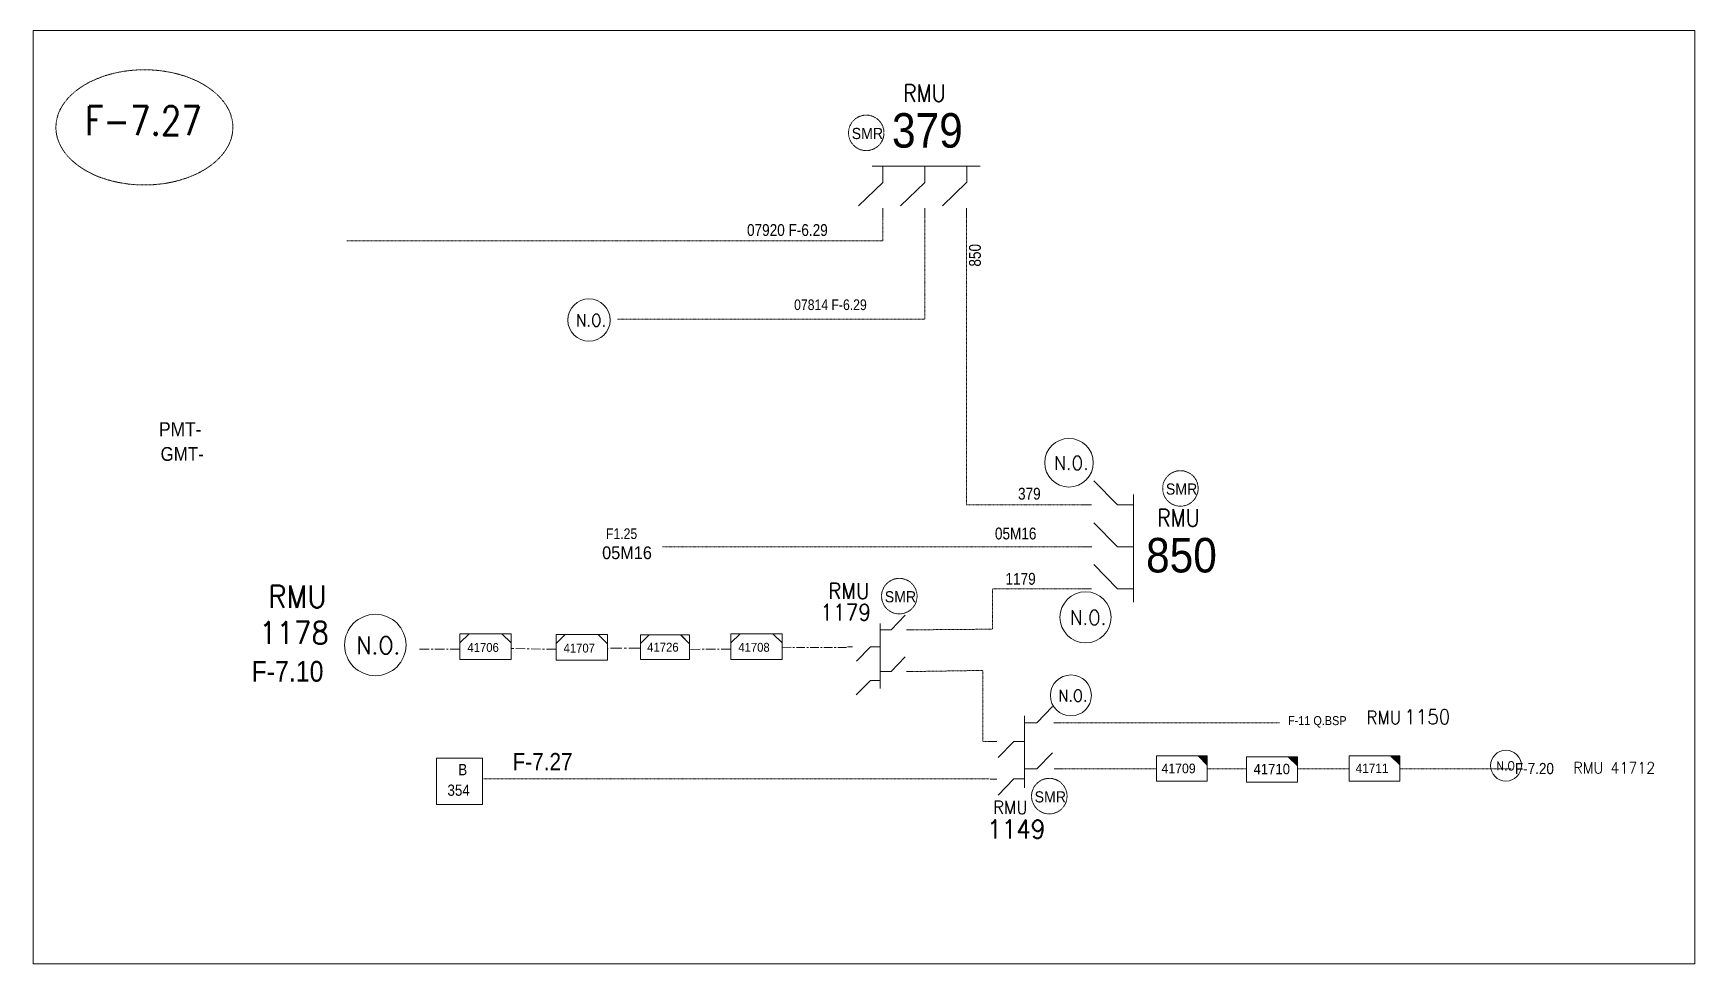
# Model space of a CAD drawing. Header units: metres. Extents: x 65984 to 144644, y -19036 to 23726.
# Drawn here: x 99461 to 100763, y -4875 to -4146 of the extents above; entities that cross this region are included whole.
import ezdxf
from ezdxf.enums import TextEntityAlignment as Align

# ---------------------------------------------------------------- set-up
doc = ezdxf.new("R2010")
doc.units = ezdxf.units.M
doc.header["$MEASUREMENT"] = 0
doc.linetypes.add('( Center )', pattern=[2, 1.25, -0.25, 0.25, -0.25])
doc.linetypes.add('DGN Style 3', pattern=[0.013877, 0, -0.013877])
doc.layers.get('0').update_dxf_attribs({"color": 95, "lineweight": 40})
for name, color, linetype, lineweight in [('d_eos', 111, 'Continuous', 40), ('d_eos no', 121, 'Continuous', 40), ('d_switch', 95, 'Continuous', 40), ('d_tf no', 6, 'Continuous', 40), ('d_ug cable', 95, 'Continuous', 40), ('d_unit sub', 7, 'Continuous', 40), ('FDR  1  16', 234, 'Continuous', 40), ('fedr no', 95, 'Continuous', 40), ('GRID STATION  04', 7, 'Continuous', 40), ('Level 37', 7, 'Continuous', 0), ('O H MAIN FEEDER', 4, 'Continuous', 100), ('SW N O', 114, 'Continuous', 30)]:
    doc.layers.add(name, color=color, linetype=linetype, lineweight=lineweight)
doc.styles.add('NASKHF', font='naskhf.shx', dxfattribs={"height": 8})
doc.styles.add('Style-Arial', font='arial.ttf')
doc.styles.add('Style-ENGINEERING', font='ENGINEERING.shx')
doc.styles.add('Style-msdefault', font='msdefault.shx')
doc.styles.add('Style-simplex', font='simplex.shx')
doc.styles.add('Style-STANDARD', font='STANDARD.shx')

# ---------------------------------------------------------------- blocks, each defined once
blk = doc.blocks.new('*U1071')
at = {"layer": 'd_eos', "color": 2, "linetype": 'Continuous', "lineweight": 13, "ltscale": 1.725861}
for p, q in [((2.81, 10.59), (-3.99, 17.6)), ((-4.63, 10.59), (-7.46, 10.59)), ((7.46, 10.59), (2.81, 10.59)), ((7.46, 13.65), (7.46, -17.57)), ((2.81, -1.55), (-3.99, 5.45)), ((-4.63, -1.55), (-7.46, -1.55)), ((7.46, -1.55), (2.81, -1.55)), ((2.81, -13.69), (-3.99, -6.69)), ((-4.64, -13.69), (-7.46, -13.69)), ((7.46, -13.7), (2.81, -13.7))]:
    blk.add_line(p, q, dxfattribs=at)
blk = doc.blocks.new('*U1073')
at = {"layer": 'd_eos', "color": 2, "linetype": 'Continuous', "lineweight": 13, "ltscale": 1.725861}
for p, q in [((2.81, 10.59), (-3.99, 17.6)), ((-4.63, 10.59), (-7.46, 10.59)), ((7.46, 10.59), (2.81, 10.59)), ((7.46, 13.65), (7.46, -17.57)), ((2.81, -1.55), (-3.99, 5.45)), ((-4.63, -1.55), (-7.46, -1.55)), ((7.46, -1.55), (2.81, -1.55)), ((2.81, -13.69), (-3.99, -6.69)), ((-4.64, -13.69), (-7.46, -13.69)), ((7.46, -13.7), (2.81, -13.7))]:
    blk.add_line(p, q, dxfattribs=at)
blk = doc.blocks.new('*U1072')
at = {"layer": 'd_eos', "color": 2, "linetype": 'Continuous', "lineweight": 13, "ltscale": 1.725861, "rotation": 90.00000000000006}
blk.add_blockref('*U1073', (0.01, -13.09), dxfattribs=at)
at = {"layer": 'd_eos no', "color": 2, "linetype": 'Continuous', "lineweight": 13, "style": 'Style-Arial', "width": 0.88}
blk.add_text('379', height=10, dxfattribs=at).set_placement((-7.93, 9.78), align=Align.TOP_LEFT)
at = {"layer": 'Level 37', "color": 2, "linetype": 'Continuous', "lineweight": 13, "style": 'Style-simplex', "width": 0.854701}
blk.add_text('RMU', height=4.993, dxfattribs=at).set_placement((1.48, 15.57), align=Align.MIDDLE_CENTER)
blk = doc.blocks.new('*U893')
at = {"layer": 'SW N O', "color": 3, "lineweight": 13}
blk.add_circle((0, 0.01), 16.84, dxfattribs=at)
at = {"layer": 'SW N O', "color": 3, "lineweight": 13, "style": 'Style-STANDARD'}
blk.add_text('N.O.', height=9.6, dxfattribs=at).set_placement((1.68, -0.17), align=Align.MIDDLE_CENTER)
blk = doc.blocks.new('*U3795')
at = {"layer": 'SW N O', "color": 1, "lineweight": 13}
blk.add_circle((0, 0), 16.8, dxfattribs=at)
at = {"layer": 'SW N O', "color": 1, "lineweight": 13, "style": 'Style-STANDARD'}
blk.add_text('N.O.', height=9.6, dxfattribs=at).set_placement((1.7, -0.2), align=Align.MIDDLE_CENTER)
blk = doc.blocks.new('TF_8')
at = {"color": 0, "linetype": 'ByBlock', "lineweight": -2}
blk.add_line((6.3, 4.95), (9.9, 1.35), dxfattribs=at)
blk.add_3dface([(-10.1, 4.95), (9.9, 4.95), (9.9, -5.05), (-10.1, -5.05)], dxfattribs=at)
blk = doc.blocks.new('*U4140')
at = {"layer": 'd_unit sub', "color": 5, "linetype": 'Continuous', "lineweight": 13, "flags": 128}
for points in [[(-9.48, 1.38), (-6.07, 4.73), (-9.48, 4.73)], [(9.49, 1.32), (6.02, 4.73), (9.5, 4.73)]]:
    blk.add_lwpolyline(points, close=True, dxfattribs=at)
at = {"layer": 'd_unit sub', "color": 5, "linetype": 'Continuous', "lineweight": 13, "xscale": 0.94866334575076, "yscale": 0.94866334575076, "zscale": 0.217290168122483, "rotation": 359.9999999999999}
blk.add_blockref('TF_8', (0.1, 0.04), dxfattribs=at)
blk = doc.blocks.new('exist.us-1000kva')
at = {"color": 0, "linetype": 'ByBlock', "lineweight": -2, "flags": 128}
blk.add_lwpolyline([(40, 12.9), (32.8, 20), (40, 20)], close=True, dxfattribs=at)
at = {"color": 0, "linetype": 'ByBlock', "lineweight": -2, "extrusion": (0, 0, -1)}
blk.add_solid([(-40, 12.9), (-32.8, 20), (-40, 20)], dxfattribs=at)
at = {"color": 0, "linetype": 'ByBlock', "lineweight": -2, "xscale": 2, "yscale": 2}
blk.add_blockref('TF_8', (20.2, 10.1), dxfattribs=at)
blk = doc.blocks.new('*U4400')
at = {"layer": 'd_unit sub', "color": 5, "linetype": 'Continuous', "lineweight": 13, "flags": 128}
for points in [[(-9.48, 1.38), (-6.07, 4.73), (-9.48, 4.73)], [(9.49, 1.32), (6.02, 4.73), (9.5, 4.73)]]:
    blk.add_lwpolyline(points, close=True, dxfattribs=at)
at = {"layer": 'd_unit sub', "color": 5, "linetype": 'Continuous', "lineweight": 13, "xscale": 0.9486633457507598, "yscale": 0.9486633457507598, "zscale": 0.204373934486844, "rotation": 359.9999999999999}
blk.add_blockref('TF_8', (0.1, 0.04), dxfattribs=at)

msp = doc.modelspace()

# ---------------------------------------------------------------- linework, layer by layer
at = {"layer": 'd_eos', "color": 2, "linetype": 'Continuous', "lineweight": 13, "ltscale": 1.038397}
for p, q in [((100133.3, -4613.2), (100144.3, -4601.8)), ((100124.7, -4608.3), (100124.7, -4659.1)), ((100125.1, -4613.2), (100133.3, -4613.2)), ((100145.4, -4613.2), (100150, -4613.2)), ((100117.1, -4626.4), (100106.1, -4637.7)), ((100124.7, -4626.4), (100117.1, -4626.4)), ((100124.7, -4645.8), (100133.3, -4645.8)), ((100133.3, -4645.8), (100144.4, -4634.4)), ((100145.4, -4645.8), (100150, -4645.8)), ((100117.1, -4652.8), (100106, -4664.2)), ((100124.7, -4652.8), (100117.1, -4652.8))]:
    msp.add_line(p, q, dxfattribs=at)
at = {"layer": 'd_eos', "color": 2, "linetype": 'Continuous', "lineweight": 13, "ltscale": 0.934557}
msp.add_line((100099, -4626.6), (100103.1, -4626.6), dxfattribs=at)
at = {"layer": 'd_eos', "color": 2, "linetype": 'Continuous', "lineweight": 13, "ltscale": 1.153775}
for p, q in [((100237.8, -4680.6), (100237.8, -4737)), ((100247.3, -4686), (100259.6, -4673.3)), ((100238.3, -4686), (100247.3, -4686)), ((100260.8, -4686), (100265.9, -4686)), ((100216, -4700.7), (100210.9, -4700.7)), ((100229.4, -4700.6), (100217.1, -4713.3)), ((100237.8, -4700.6), (100229.4, -4700.6)), ((100247.4, -4722.2), (100259.7, -4709.5)), ((100237.8, -4722.2), (100247.4, -4722.2)), ((100260.9, -4722.2), (100266, -4722.2)), ((100216, -4730.1), (100210.9, -4730.1)), ((100229.4, -4730), (100217.1, -4742.7)), ((100237.8, -4730), (100229.4, -4730))]:
    msp.add_line(p, q, dxfattribs=at)
at = {"layer": 'd_ug cable', "color": 40, "linetype": 'DGN Style 3', "lineweight": 13}
for p, q in [((100290.4, -4548.2), (99954.1, -4548.2)), ((100437.4, -4686), (100262.1, -4686))]:
    msp.add_line(p, q, dxfattribs=at)
at = {"layer": 'd_ug cable', "color": 3, "linetype": 'DGN Style 3', "lineweight": 13}
for p, q in [((100266, -4722.2), (100341.1, -4722.2)), ((100380.8, -4722.2), (100411.7, -4722.2)), ((100451.5, -4722.2), (100492, -4722.2)), ((100531.8, -4722.2), (100618.9, -4722.2))]:
    msp.add_line(p, q, dxfattribs=at)
at = {"layer": 'd_ug cable', "color": 251, "linetype": 'DGN Style 3', "lineweight": 13, "flags": 128}
for points in [[(99706.8, -4308.4), (100126.7, -4308.4), (100126.7, -4290.3)], [(100159.6, -4290.3), (100159.6, -4304), (100159.6, -4304), (100159.6, -4369.7), (99918.7, -4369.7)]]:
    msp.add_lwpolyline(points, dxfattribs=at)
at = {"layer": 'd_ug cable', "color": 3, "linetype": 'DGN Style 3', "lineweight": 13, "flags": 128}
for points in [[(100192.4, -4286.7), (100192.4, -4515.3), (100282.8, -4515.3)], [(100212.7, -4581), (100212.6, -4612.7), (100150, -4613.2)], [(100212.7, -4581), (100212.7, -4581), (100282.6, -4581)], [(100205.2, -4700.7), (100205.2, -4645), (100148.9, -4645.9)], [(100205.2, -4700.7), (100205.2, -4700.7), (100215.3, -4700.7)], [(99813.7, -4729.9), (99813.7, -4729.9), (100210.3, -4729.9)]]:
    msp.add_lwpolyline(points, dxfattribs=at)
at = {"layer": 'd_ug cable', "color": 2, "linetype": 'DGN Style 3', "lineweight": 0}
for centre in [(100113.8, -4223.8), (100359.9, -4502.4), (100139.7, -4586.8), (100257.2, -4743.5)]:
    msp.add_circle(centre, 13.9, dxfattribs=at)
at = {"layer": 'FDR  1  16', "color": 174, "linetype": '( Center )', "lineweight": 13, "ltscale": 6, "flags": 128}
for points in [[(99795.4, -4628.4), (99795.4, -4628.4), (99762.6, -4628.4)], [(99870.7, -4628.4), (99870.7, -4628.4), (99835.6, -4627.9)], [(100007.7, -4628.4), (100007.7, -4628.4), (99975.3, -4628.5)]]:
    msp.add_lwpolyline(points, dxfattribs=at)
at = {"layer": 'FDR  1  16', "color": 174, "linetype": '( Center )', "lineweight": 13, "ltscale": 7.2, "flags": 128}
msp.add_lwpolyline([(99936.8, -4627.6), (99936.8, -4627.6), (99911, -4627.7)], dxfattribs=at)
at = {"layer": 'FDR  1  16', "color": 174, "linetype": '( Center )', "lineweight": 13, "ltscale": 5.4, "flags": 128}
msp.add_lwpolyline([(100098.2, -4627), (100098.2, -4627), (100047.9, -4626.9)], dxfattribs=at)
at = {"layer": 'fedr no', "color": 82, "linetype": 'DGN Style 3', "lineweight": 13, "true_color": 0x1dc70e}
msp.add_ellipse((99548.3, -4219.5), major_axis=(69.3, 0), ratio=0.651175, dxfattribs=at)
at = {"layer": 'GRID STATION  04', "color": 121, "linetype": 'Continuous', "lineweight": 13, "ltscale": 1.327202, "flags": 128}
msp.add_lwpolyline([(99777.1, -4750), (99813.3, -4750), (99813.3, -4713.8), (99777.1, -4713.8)], close=True, dxfattribs=at)
at = {"layer": 'O H MAIN FEEDER', "color": 140, "linetype": 'Continuous', "lineweight": 13, "flags": 128}
msp.add_lwpolyline([(99461.2, -4143.7), (100762.8, -4143.7), (100762.8, -4874.9), (99461.2, -4874.9)], close=True, dxfattribs=at)

# ---------------------------------------------------------------- block references
at = {"layer": 'd_eos', "color": 2, "linetype": 'Continuous', "lineweight": 13, "ltscale": 1.725861, "xscale": 2.703664926014573, "yscale": 2.703664926014573, "zscale": 2.703664926014573}
msp.add_blockref('*U1071', (100302.9, -4544), dxfattribs=at)
at = {"layer": 'd_unit sub', "color": 5, "linetype": 'Continuous', "lineweight": 13}
for name, p, xscale, yscale, zscale in [('*U4140', (99815.5, -4626.3), 2.121141752393017, 2.121141752393017, 2.121141752393017), ('*U4140', (99890.9, -4626.9), 2.121141752393017, 2.121141752393017, 2.121141752393017), ('*U4400', (99956.1, -4626.8), 2.029676260975881, 2.029676260975881, 2.029676260975881), ('*U4140', (100027.8, -4626.3), 2.121141752393017, 2.121141752393017, 2.121141752393017)]:
    msp.add_blockref(name, p, dxfattribs=dict(at, xscale=xscale, yscale=yscale, zscale=zscale))
at = {"layer": 'd_unit sub', "color": 55, "linetype": 'Continuous', "lineweight": 13, "rotation": 359.9999999999999}
for p, xscale, yscale, zscale in [((100341.1, -4731.9), 0.9935339247049261, 0.9935339247049261, 0.2799987231533764), ((100411.7, -4732.5), 0.9953507882143376, 0.9953507882143376, 0.2799987231533764), ((100492, -4731.8), 0.9938243396639153, 0.9938243396639153, 0.3111096923926405)]:
    msp.add_blockref('exist.us-1000kva', p, dxfattribs=dict(at, xscale=xscale, yscale=yscale, zscale=zscale))
at = {"layer": 'Level 37', "color": 2, "linetype": 'Continuous', "lineweight": 13, "xscale": 2.703664926014573, "yscale": 2.703664926014573, "zscale": 2.703664926014573}
msp.add_blockref('*U1072', (100155.4, -4234.8), dxfattribs=at)
at = {"layer": 'SW N O', "color": 3, "lineweight": 13}
for p, xscale, yscale, zscale in [((99896.6, -4370.5), 0.985956385058483, 0.985956385058483, 0.985956385058483), ((100272.6, -4482.3), 1.129645341670293, 1.129645341670293, 1.129645341670293), ((100285.6, -4603.4), 1.190305434780016, 1.190305434780016, 1.190305434780016), ((99729.2, -4625.1), 1.42836652173602, 1.42836652173602, 1.42836652173602), ((100614.9, -4719.6), 0.7171540849099702, 0.7171540849099702, 0.7171540849099702)]:
    msp.add_blockref('*U893', p, dxfattribs=dict(at, xscale=xscale, yscale=yscale, zscale=zscale))
at = {"layer": 'SW N O', "color": 1, "lineweight": 13, "xscale": 0.9565607933754381, "yscale": 0.9565607933754381, "zscale": 0.9565607933754381}
msp.add_blockref('*U3795', (100274.1, -4664.6), dxfattribs=at)

# ---------------------------------------------------------------- texts
at = {"layer": 'd_eos no', "color": 7, "linetype": 'Continuous', "lineweight": 13, "style": 'Style-Arial', "width": 0.88}
for s, height, p in [('PMT-', 11.06, (99559.8, -4450.5)), ('GMT-', 10.78, (99561, -4470))]:
    msp.add_text(s, height=height, dxfattribs=at).set_placement(p, align=Align.TOP_LEFT)
at = {"layer": 'd_eos no', "color": 2, "linetype": 'Continuous', "lineweight": 13, "style": 'Style-Arial', "width": 0.88}
msp.add_text('850', height=27.04, dxfattribs=at).set_placement((100333, -4541.2), align=Align.TOP_LEFT)
at = {"layer": 'd_switch', "color": 55, "linetype": 'Continuous', "lineweight": 13, "style": 'Style-ENGINEERING', "width": 0.857143}
for s, height, p in [('07920 F-6.29', 9.274, (100020.4, -4295.3)), ('07814 F-6.29', 8.346, (100057.3, -4354.3)), ('F1.25', 8.35, (99909.9, -4533.7))]:
    msp.add_text(s, height=height, dxfattribs=at).set_placement(p, align=Align.TOP_LEFT)
at = {"layer": 'd_switch', "color": 251, "linetype": 'Continuous', "lineweight": 30, "style": 'Style-ENGINEERING', "width": 0.857143}
msp.add_text('850', height=9.27, rotation=90, dxfattribs=at).set_placement((100194.3, -4328.6), align=Align.TOP_LEFT)
at = {"layer": 'd_switch', "color": 7, "linetype": 'Continuous', "lineweight": 30, "style": 'Style-ENGINEERING', "width": 0.857143}
for s, p in [('379', (100232.7, -4501.9)), ('05M16', (100214.6, -4533.1)), ('1179', (100222.9, -4568.6))]:
    msp.add_text(s, height=9.27, dxfattribs=at).set_placement(p, align=Align.TOP_LEFT)
at = {"layer": 'd_switch', "color": 2, "linetype": 'Continuous', "lineweight": 13, "style": 'Style-msdefault', "width": 0.9}
for s, height, p in [('F-7.10', 16.22, (99632.2, -4637.6)), ('F-11 Q.BSP', 7.07, (100444.2, -4680.8)), ('F-7.27', 13.52, (99836.7, -4709.7)), ('F-7.20', 8.77, (100622, -4717.5))]:
    msp.add_text(s, height=height, dxfattribs=at).set_placement(p, align=Align.TOP_LEFT)
at = {"layer": 'd_tf no', "color": 1, "linetype": 'Continuous', "lineweight": 13, "style": 'Style-msdefault', "width": 0.945946}
for p in [(100102.4, -4219.9), (100348.5, -4498.5), (100128.3, -4582.9), (100245.7, -4739.7)]:
    msp.add_text('SMR', height=8.75, dxfattribs=at).set_placement(p, align=Align.TOP_LEFT)
at = {"layer": 'd_tf no', "color": 7, "linetype": 'Continuous', "lineweight": 40, "style": 'Style-msdefault', "width": 0.953514}
msp.add_text('05M16', height=10, dxfattribs=at).set_placement((99906.9, -4547.8), align=Align.TOP_LEFT)
at = {"layer": 'd_tf no', "color": 5, "linetype": 'Continuous', "lineweight": 13, "style": 'Style-msdefault', "width": 0.945946}
for s, height, p in [('41706', 6.98, (99801.4, -4623.5)), ('41707', 6.98, (99876.7, -4624)), ('41726', 7, (99942.2, -4623.3)), ('41708', 6.98, (100013.6, -4623.4))]:
    msp.add_text(s, height=height, dxfattribs=at).set_placement(p, align=Align.TOP_LEFT)
at = {"layer": 'd_tf no', "color": 55, "linetype": 'Continuous', "lineweight": 13, "style": 'Style-msdefault', "width": 0.945946}
for s, height, p in [('41709', 7.6, (100345.1, -4718)), ('41710', 8.12, (100417.2, -4718.2))]:
    msp.add_text(s, height=height, dxfattribs=at).set_placement(p, align=Align.TOP_LEFT)
at = {"layer": 'd_tf no', "color": 55, "linetype": 'Continuous', "lineweight": 13, "insert": (100497.2, -4718), "char_height": 7.305, "attachment_point": 1, "style": 'NASKHF'}
msp.add_mtext('\\Fmsdefault;\\H1x;\\W0.945946;41711\\P', dxfattribs=at)
at = {"layer": 'fedr no', "color": 6, "linetype": 'Continuous', "lineweight": 13, "style": 'Style-STANDARD', "width": 0.909091}
msp.add_text('F-7.27', height=22.63, dxfattribs=at).set_placement((99547.5, -4214.2), align=Align.MIDDLE_CENTER)
at = {"layer": 'GRID STATION  04', "color": 121, "linetype": 'Continuous', "lineweight": 13, "style": 'Style-msdefault', "width": 0.888889}
for s, p in [('B', (99794.2, -4718.3)), ('354', (99785.7, -4734.4))]:
    msp.add_text(s, height=8.86, dxfattribs=at).set_placement(p, align=Align.TOP_LEFT)
at = {"layer": 'Level 37', "color": 2, "linetype": 'Continuous', "lineweight": 13, "style": 'Style-simplex', "width": 0.854701}
msp.add_text('RMU', height=13.5, dxfattribs=at).set_placement((100358.4, -4525.5), align=Align.MIDDLE_CENTER)
at = {"layer": 'Level 37', "color": 7, "linetype": 'Continuous', "lineweight": 13, "ltscale": 2.0736, "style": 'Style-simplex', "width": 0.909091}
for s, p in [('RMU', (99668.2, -4587.1)), ('1178', (99665.5, -4615.5))]:
    msp.add_text(s, height=17.52, dxfattribs=at).set_placement(p, align=Align.MIDDLE_CENTER)
at = {"layer": 'Level 37', "color": 2, "linetype": 'Continuous', "lineweight": 13, "ltscale": 1.375482, "style": 'Style-simplex', "width": 0.909091}
msp.add_text('RMU', height=12.32, dxfattribs=at).set_placement((100100.2, -4582.8), align=Align.MIDDLE_CENTER)
at = {"layer": 'Level 37', "color": 2, "linetype": 'Continuous', "lineweight": 13, "ltscale": 1.410088, "style": 'Style-simplex', "width": 0.909091}
msp.add_text('1179', height=12.76, dxfattribs=at).set_placement((100097.7, -4599.4), align=Align.MIDDLE_CENTER)
at = {"layer": 'Level 37', "color": 7, "linetype": 'Continuous', "lineweight": 13, "ltscale": 1.479922, "style": 'Style-simplex', "width": 0.909091}
msp.add_text('RMU', height=10.42, dxfattribs=at).set_placement((100519.2, -4681.9), align=Align.MIDDLE_CENTER)
at = {"layer": 'Level 37', "color": 7, "linetype": 'Continuous', "lineweight": 13, "ltscale": 1.487889, "style": 'Style-simplex', "width": 0.909091}
msp.add_text('1150', height=11.56, dxfattribs=at).set_placement((100553.3, -4681.3), align=Align.MIDDLE_CENTER)
at = {"layer": 'Level 37', "color": 7, "linetype": 'Continuous', "lineweight": 13, "ltscale": 1.227832, "style": 'Style-simplex', "width": 0.909091}
msp.add_text('RMU 41712', height=8.99, dxfattribs=at).set_placement((100699.8, -4721.3), align=Align.MIDDLE_CENTER)
at = {"layer": 'Level 37', "color": 2, "linetype": 'Continuous', "lineweight": 13, "ltscale": 1.394836, "style": 'Style-simplex', "width": 0.909091}
msp.add_text('RMU', height=10.38, dxfattribs=at).set_placement((100226.7, -4752.3), align=Align.MIDDLE_CENTER)
at = {"layer": 'Level 37', "color": 2, "linetype": 'Continuous', "lineweight": 13, "ltscale": 1.728, "style": 'Style-simplex', "width": 0.909091}
msp.add_text('1149', height=14.6, dxfattribs=at).set_placement((100231.3, -4769.4), align=Align.MIDDLE_CENTER)

doc.saveas('drawing.dxf')
